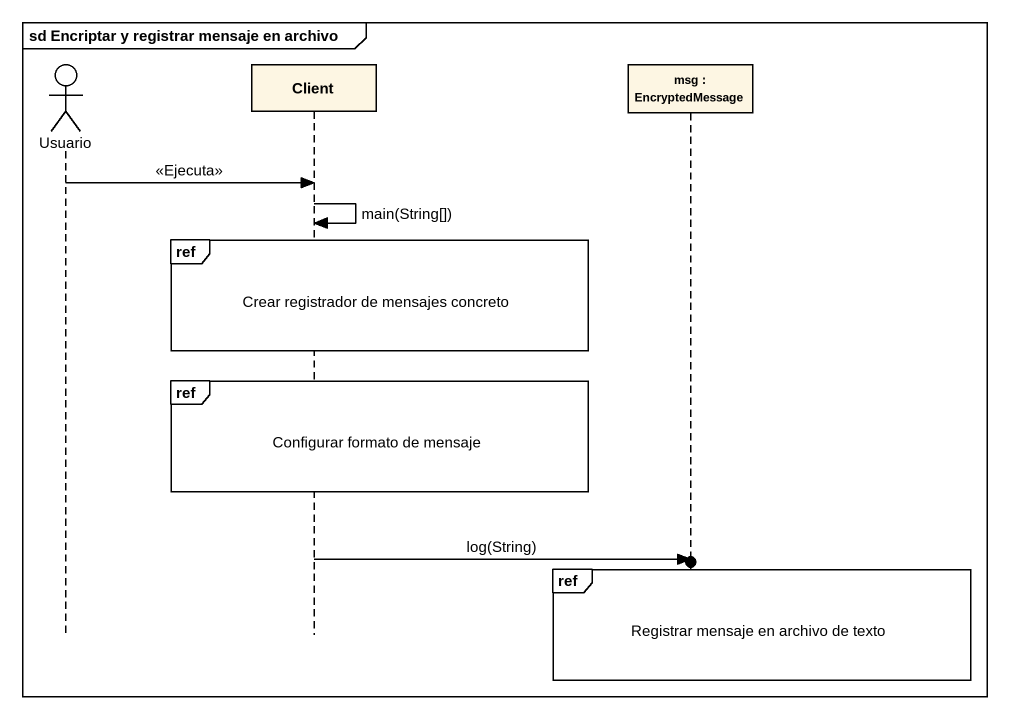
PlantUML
@startuml
mainframe sd Encriptar y registrar mensaje en archivo
hide footbox
actor Usuario
participant Client
participant "msg : EncryptedMessage" as msg

Usuario -> Client : <<Ejecuta>>
Client -> Client : main(String[])
ref over Client : Crear registrador de mensajes concreto
ref over Client : Configurar formato de mensaje
Client -> msg : log(String)
ref over msg : Registrar mensaje en archivo de texto
@enduml
